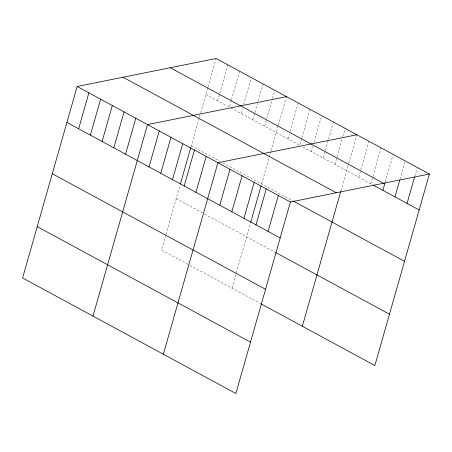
<?xml version="1.0" encoding="UTF-8"?>
<svg xmlns="http://www.w3.org/2000/svg" width="452" height="452" viewBox="0 0 452 452"><rect width="100%" height="100%" fill="white"/><g stroke="black" fill="none" stroke-linecap="round" stroke-linejoin="round"><path stroke-width="0.34" stroke-dasharray="2.26 1.69" d="M165.811 235.142L161.579 250.001L189.36 265.047M166.003 234.464L179.969 185.45M190.891 147.103L199.157 118.091M199.349 117.418L200.502 113.367M200.694 112.689L207.818 87.671M208.016 86.993L216.129 58.5M217.615 100.807L219.548 94.022M219.745 93.344L227.859 64.856M231.283 100.378L229.35 107.164L205.886 94.451M231.475 99.7L239.588 71.207M241.08 113.514L242.43 108.768M243.588 104.694L251.318 77.563M252.809 119.87L254.742 113.085M254.934 112.407L257.448 103.587M258.216 100.875L263.047 83.919M264.539 126.227L266.471 119.441M266.663 118.763L272.268 99.09M272.46 98.412L274.776 90.27M231.961 288.122L250.346 223.57M261.646 183.907L270.878 151.488M271.07 150.815L278.2 125.797M278.392 125.114L286.512 96.626M287.997 138.933L289.348 134.182M290.122 131.47L298.241 102.977M301.659 138.504L299.727 145.284L230.582 107.83M301.851 137.826L309.97 109.333M311.456 151.64L313.004 146.216M314.163 142.143L321.7 115.689M323.186 157.997L325.118 151.211M325.31 150.533L333.429 122.04M334.915 164.347L336.847 157.567M337.045 156.889L342.644 137.216M342.842 136.538L345.158 128.396M340.876 190.964L348.577 163.918M348.774 163.24L356.888 134.752M358.73 177.252L360.662 170.466M360.86 169.788L368.973 141.295M370.815 183.794L372.747 177.014M372.945 176.337L381.059 147.844M385.223 182.201L392.952 155.07M400.014 179.252L404.845 162.291M414.8 176.303L417.123 168.161M302.812 146.957L372.629 184.778M191.264 145.781L219.666 161.166M222.751 162.839L292.512 200.631M176.201 198.671L203.982 213.717M204.598 214.05L274.98 252.176M189.976 265.38L260.358 303.507"/><path stroke-width="0.68" d="M429.4 174.031L216.129 58.5L77.151 86.473L22.6 277.969L235.871 393.5L290.421 201.999L429.4 174.031L374.849 365.527L260.973 303.84M78.637 128.78L88.88 92.824M90.366 135.131L100.61 99.18M102.095 141.487L112.339 105.536M113.831 147.844L124.068 111.887M125.56 154.194L135.798 118.243M92.982 316.095L147.527 124.594L286.512 96.626M149.019 166.901L159.257 130.95M160.748 173.257L170.992 137.306M172.478 179.613L182.721 143.657M180.342 184.128L190.699 147.764M184.207 185.964L194.45 150.013M195.936 192.32L206.18 156.364M163.358 354.221L217.909 162.72L356.888 134.752M219.751 205.219L229.995 169.268M231.836 211.768L242.08 175.817M243.922 218.316L254.165 182.359M250.724 222.248L261.081 185.891M256.007 224.859L266.251 188.908M268.092 231.407L278.336 195.456M302.337 326.248L340.684 191.642M382.9 190.343L385.031 182.879M394.986 196.891L399.817 179.93M407.071 203.434L414.608 176.981M170.268 67.732L383.539 183.258M373.233 185.105L419.157 209.982M123.012 77.241L336.282 192.772M293.133 200.965L404.534 261.312M77.151 86.473L290.421 201.999M66.907 122.424L280.178 237.955M275.596 252.51L389.471 314.196M52.285 173.754L265.556 289.286M37.222 226.638L250.493 342.17"/></g></svg>
